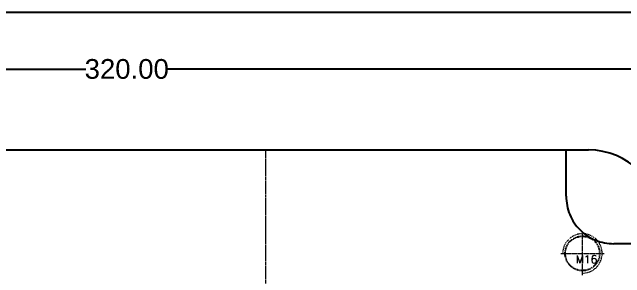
# Model space of a CAD drawing. Header units: millimetres. Extents: x 2748 to 3320, y 1427 to 1884.
# Drawn here: x 2880 to 3128.6, y 1776 to 1883.7 of the extents above; entities that cross this region are included whole.
import ezdxf

# ---------------------------------------------------------------- set-up
doc = ezdxf.new("R2010")
doc.units = ezdxf.units.MM
doc.linetypes.add('CENTER', pattern=[0.6, 0.375, -0.075, 0.075, -0.075])
doc.linetypes.add('HIDDEN', pattern=[0.2, 0.1, -0.1])
doc.layers.add('21', color=7, linetype='Continuous')
doc.layers.add('center', color=1, linetype='CENTER', lineweight=9)
doc.layers.add('screw', color=33, linetype='Continuous', lineweight=13)
doc.styles.get("Standard").update_dxf_attribs({"font": 'arial.ttf'})
doc.styles.add('TXT', font='txt.shx', dxfattribs={"bigfont": 'gbcbig.shx'})
doc.dimstyles.get("Standard").update_dxf_attribs({"dimtxt": 0.18, "dimasz": 0.18, "dimexe": 0.18, "dimexo": 0.0625, "dimgap": 0.09, "dimtad": 0, "dimtih": 1, "dimtoh": 1, "dimzin": 0, "dimdsep": 46, "dimtxsty": 'Standard', "dimcen": 0.09, "dimadec": 0, "dimazin": 0, "dimtfac": 1, "dimtofl": 0, "dimtmove": 0, "dimatfit": 3, "dimfxl": 0, "dimtolj": 1, "dimtzin": 0, "dimarcsym": 0})

# ---------------------------------------------------------------- blocks, each defined once
blk = doc.blocks.new('*D61')
at = {"color": 4, "lineweight": -2, "transparency": 16777216}
for p, q in [((2822.91, 1798.83), (2822.91, 1860.65)), ((2830.91, 1860.65), (2909.93, 1860.65)), ((3134.91, 1860.65), (2943.1, 1860.65)), ((3142.91, 1798.83), (3142.91, 1860.65))]:
    blk.add_line(p, q, dxfattribs=at)
at = {"color": 4, "transparency": 16777216}
for points in [[(2830.91, 1861.98), (2830.91, 1859.32), (2822.91, 1860.65)], [(3134.91, 1861.98), (3134.91, 1859.32), (3142.91, 1860.65)]]:
    blk.add_solid(points, dxfattribs=at)
at = {"layer": 'Defpoints', "color": 0, "transparency": 16777216}
for p in [(2822.91, 1860.65), (2822.91, 1798.83), (3142.91, 1798.83)]:
    blk.add_point(p, dxfattribs=at)
at = {"color": 6, "transparency": 16777216, "insert": (2926.51, 1860.65), "char_height": 8, "attachment_point": 5}
blk.add_mtext('\\A1;320.00', dxfattribs=at)
blk = doc.blocks.new('screw_m16_g')
at = {"layer": 'screw', "color": 1, "linetype": 'CENTER', "ltscale": 0.497582}
for p, q in [((0, -8.8), (0, 8.8)), ((-8.8, 0), (8.8, 0))]:
    blk.add_line(p, q, dxfattribs=at)
at = {"layer": 'screw', "linetype": 'HIDDEN', "ltscale": 0.497582}
blk.add_circle((0, 0), 7, dxfattribs=at)
at = {"layer": 'screw', "color": 92, "linetype": 'HIDDEN', "ltscale": 0.497582}
blk.add_arc((0, 0), 8, 270, 180, dxfattribs=at)
at = {"layer": 'screw', "color": 6, "style": 'TXT'}
blk.add_text('M16', height=3.2, dxfattribs=at).set_placement((-2.72, -4))

msp = doc.modelspace()

# ---------------------------------------------------------------- linework, layer by layer
msp.add_lwpolyline([(2747.993, 1883.709), (3320.174, 1883.709), (3320.174, 1427.127), (2747.993, 1427.127)], close=True)
at = {"layer": '21', "color": 7, "linetype": 'Continuous'}
for p, q in [((2851.907, 1827.826), (3113.907, 1827.826)), ((3104.849, 1809.086), (3104.849, 1827.826)), ((3142.907, 1789.767), (3124.167, 1789.767))]:
    msp.add_line(p, q, dxfattribs=at)
at = {"layer": '21', "color": 8, "linetype": 'HIDDEN'}
msp.add_circle((3111.408, 1785.826), 7, dxfattribs=at)
at = {"layer": '21', "color": 7, "linetype": 'Continuous'}
msp.add_arc((3113.907, 1798.826), 29, 0, 90, dxfattribs=at)
msp.add_open_spline([(3104.848, 1809.086), (3104.848, 1806.543), (3105.804, 1801.443), (3110.067, 1794.985), (3116.525, 1790.722), (3121.625, 1789.766), (3124.167, 1789.766)], degree=3, knots=[0, 0, 0, 0, 0.2522, 0.5, 0.7478, 1, 1, 1, 1], dxfattribs=at)
at = {"layer": 'center', "color": 1, "linetype": 'CENTER', "ltscale": 1.990328}
msp.add_line((2982.907, 1507.826), (2982.907, 1827.826), dxfattribs=at)

# ---------------------------------------------------------------- block references
at = {"layer": 'screw'}
msp.add_blockref('screw_m16_g', (3111.408, 1785.826), dxfattribs=at)

# ---------------------------------------------------------------- dimensions: what is measured, and where the dimension line sits
dim = msp.add_linear_dim(base=(2822.907, 1860.651), p1=(3142.907, 1798.826), p2=(2822.907, 1798.826), dimstyle='Standard', override={"dimtxt": 8, "dimasz": 8, "dimexe": 0, "dimexo": 0, "dimgap": 0, "dimtih": 0, "dimtoh": 0, "dimzin": 0, "dimcen": 0, "dimclrd": 4, "dimclre": 4, "dimclrt": 6, "dimadec": 2, "dimtp": 0, "dimtm": 0, "dimtzin": 0})
dim.commit()
dim.dimension.update_dxf_attribs({"geometry": '*D61', "text_midpoint": (2926.514, 1860.651), "dimtype": 160})

doc.saveas('drawing.dxf')
